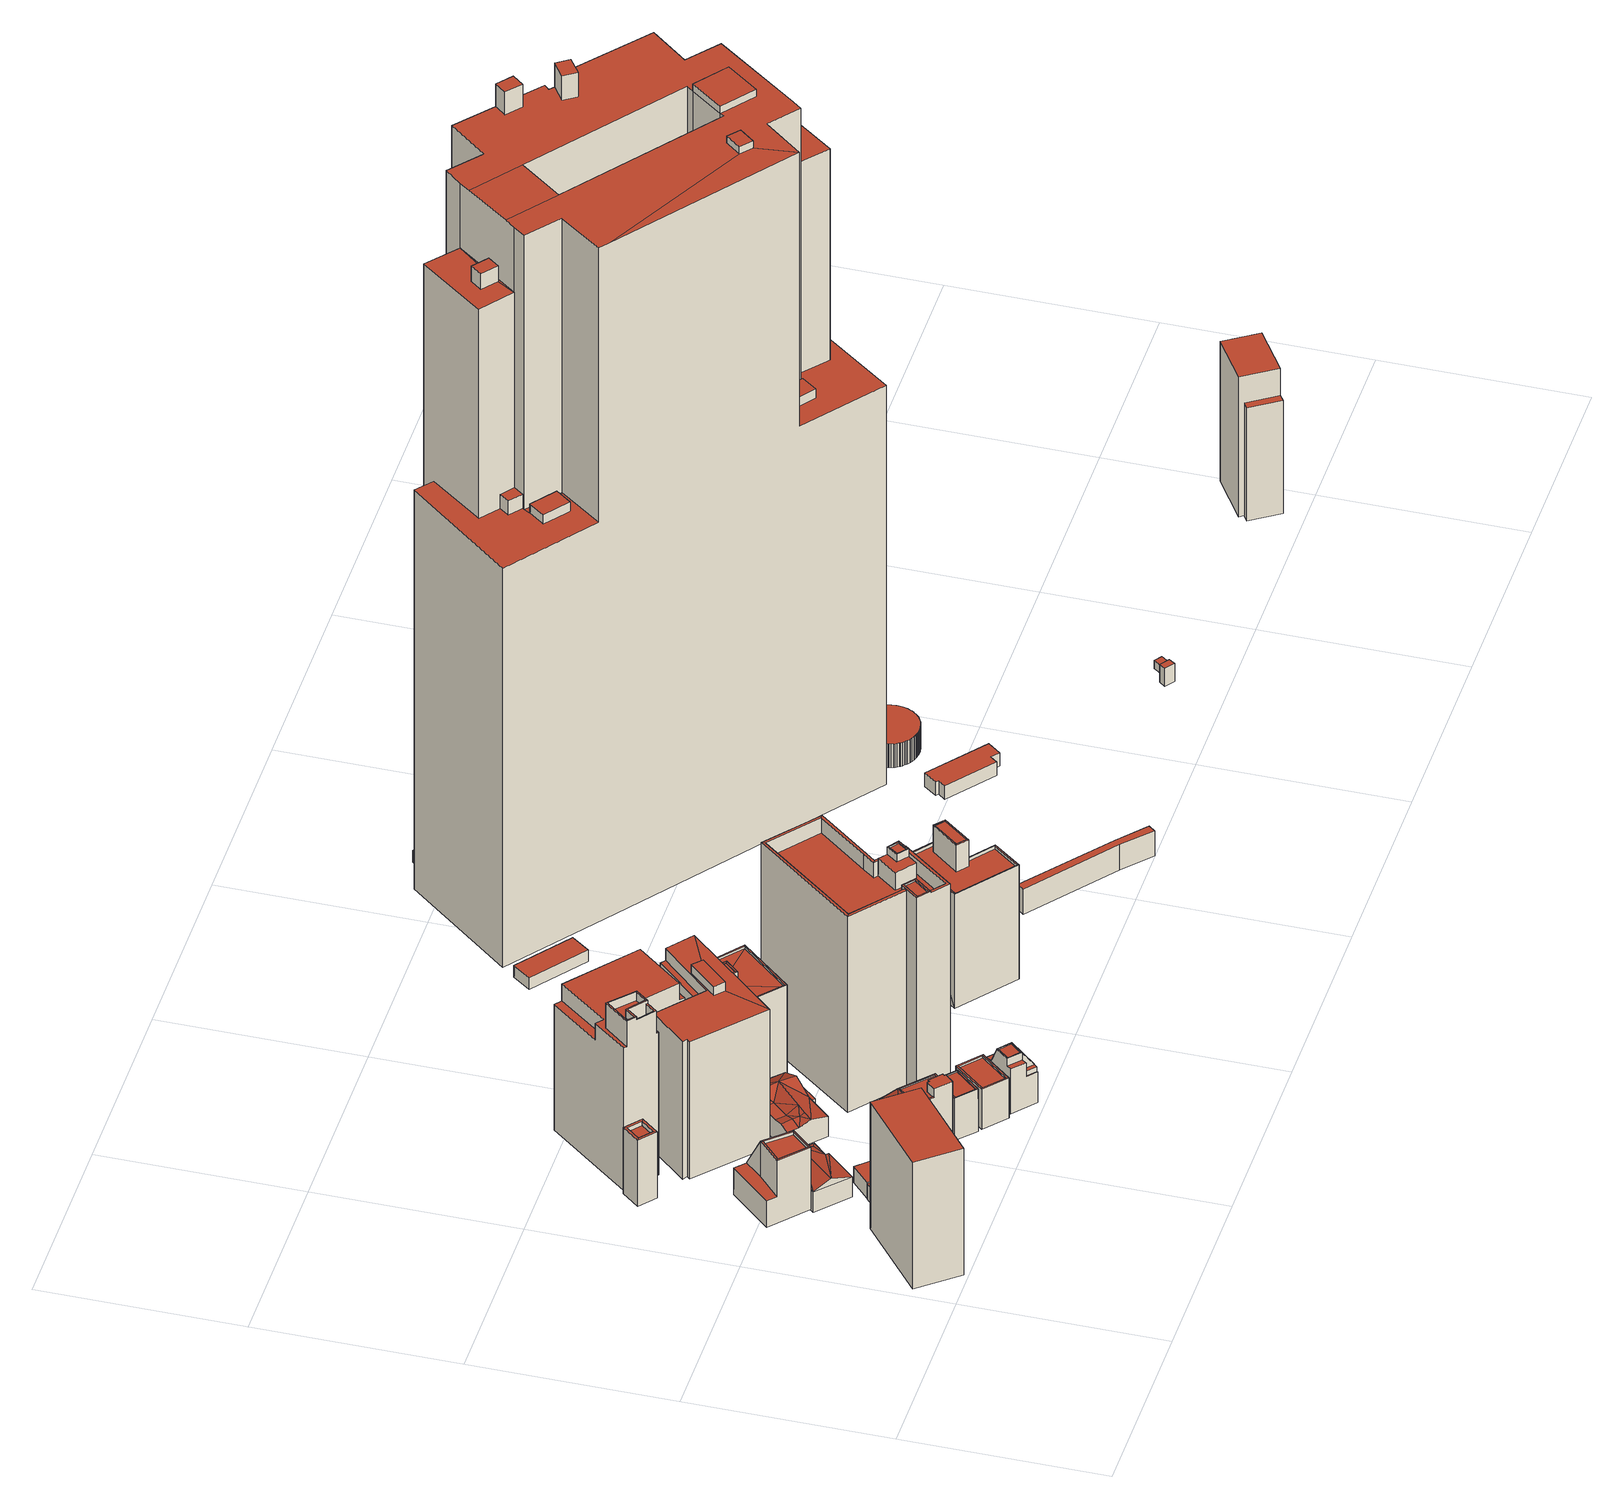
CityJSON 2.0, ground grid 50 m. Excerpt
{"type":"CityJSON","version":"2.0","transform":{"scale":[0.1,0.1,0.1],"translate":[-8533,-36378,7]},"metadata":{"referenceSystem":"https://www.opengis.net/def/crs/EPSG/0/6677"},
"CityObjects":{
"building1":{"type":"Building","attributes":{"class":3002,"usage":403,"measuredHeight":36,"storeysAboveGround":11,"storeysBelowGround":0,"prefecture":13,"city":13103,"footprintArea":293.63,"fireproofType":1001,"coverageRatio":80,"floorAreaRatio":600,"surveyYear":2021,"urbanPlanType":21,"areaClassificationType":22,"landUseType":212,"districts":"10","detailedUsage":"1241","floodRisk_description":10,"floodRisk_rank":1,"floodRisk_depth":0.06,"floodRisk_adminType":2,"floodRisk_scale":2,"meshCode":"53394509"},"geometry":[{"type":"Solid","lod":"2","boundaries":[[[[0,1,2,3]],[[4,5,6,7]],[[2,1,4,7]],[[1,0,5,4]],[[0,3,6,5]],[[3,2,7,6]]]],"semantics":{"surfaces":[{"type":"GroundSurface"},{"type":"RoofSurface"},{"type":"WallSurface"}],"values":[[0,1,2,2,2,2]]}}]},
"building2":{"type":"Building","attributes":{"class":9999,"usage":461,"measuredHeight":4,"storeysAboveGround":9999,"storeysBelowGround":9999,"prefecture":13,"city":13103,"footprintArea":-9999,"fireproofType":1011,"coverageRatio":80,"floorAreaRatio":600,"surveyYear":1,"urbanPlanType":21,"areaClassificationType":22,"landUseType":222,"districts":"10","detailedUsage":"0","floodRisk_description":10,"floodRisk_rank":1,"floodRisk_depth":0.06,"floodRisk_adminType":2,"floodRisk_scale":2,"meshCode":"53394509"},"geometry":[{"type":"Solid","lod":"2","boundaries":[[[[8,9,10,11]],[[12,13,14,15]],[[12,11,10,13]],[[14,9,8,15]],[[15,8,11,12]],[[13,10,9,14]]]],"semantics":{"surfaces":[{"type":"GroundSurface"},{"type":"RoofSurface"},{"type":"WallSurface"}],"values":[[0,1,2,2,2,2]]}}]},
"building3":{"type":"Building","attributes":{"class":3002,"usage":401,"measuredHeight":12.9,"storeysAboveGround":5,"storeysBelowGround":1,"prefecture":13,"city":13103,"footprintArea":161.64,"fireproofType":1001,"coverageRatio":80,"floorAreaRatio":600,"surveyYear":2021,"urbanPlanType":21,"areaClassificationType":22,"landUseType":212,"districts":"10","detailedUsage":"1210","floodRisk_description":10,"floodRisk_rank":1,"floodRisk_depth":0.25,"floodRisk_adminType":2,"floodRisk_scale":2,"meshCode":"53394509"},"geometry":[{"type":"Solid","lod":"2","boundaries":[[[[16,17,18,19]],[[20,21,22,23,24]],[[25,26,27,28]],[[25,29,30,26]],[[31,32,33,34]],[[35,36,25]],[[37,38,30,29]],[[25,28,35]],[[28,27,38,37]],[[19,18,23,22]],[[17,37,29,24,23,18]],[[26,31,34,27]],[[27,34,33,38]],[[24,29,25,20]],[[35,28,37,17,16]],[[30,32,31,26]],[[38,33,32,30]],[[20,25,36,21]],[[35,16,19,22,21,36]]]],"semantics":{"surfaces":[{"type":"GroundSurface"},{"type":"RoofSurface"},{"type":"WallSurface"}],"values":[[0,1,1,1,1,1,1,1,1,2,2,2,2,2,2,2,2,2,2]]}}]},
"building4":{"type":"Building","attributes":{"class":3002,"usage":401,"measuredHeight":18.2,"storeysAboveGround":1,"storeysBelowGround":0,"prefecture":13,"city":13103,"footprintArea":30.83,"fireproofType":1001,"coverageRatio":80,"floorAreaRatio":700,"surveyYear":2021,"urbanPlanType":21,"areaClassificationType":22,"landUseType":212,"districts":"10","detailedUsage":"1210","floodRisk_description":10,"floodRisk_rank":1,"floodRisk_depth":0.32,"floodRisk_adminType":2,"floodRisk_scale":2,"meshCode":"53394509"},"geometry":[{"type":"Solid","lod":"2","boundaries":[[[[39,40,41,42]],[[43,44,45,46]],[[46,45,47,48]],[[48,47,49,50]],[[51,52,53,54]],[[50,49,44,43]],[[44,52,51,45]],[[47,54,53,49]],[[42,41,50,43]],[[49,53,52,44]],[[39,42,43,46]],[[40,39,46,48]],[[45,51,54,47]],[[41,40,48,50]]]],"semantics":{"surfaces":[{"type":"GroundSurface"},{"type":"RoofSurface"},{"type":"WallSurface"}],"values":[[0,1,1,1,1,1,2,2,2,2,2,2,2,2]]}}]},
"building5":{"type":"Building","attributes":{"class":3001,"usage":402,"measuredHeight":7.1,"storeysAboveGround":2,"storeysBelowGround":0,"prefecture":13,"city":13103,"footprintArea":145.42,"fireproofType":1003,"coverageRatio":80,"floorAreaRatio":600,"surveyYear":2021,"urbanPlanType":21,"areaClassificationType":22,"landUseType":212,"districts":"10","detailedUsage":"1242","floodRisk_description":10,"floodRisk_rank":1,"floodRisk_depth":0.24,"floodRisk_adminType":2,"floodRisk_scale":2,"meshCode":"53394509"},"geometry":[{"type":"Solid","lod":"2","boundaries":[[[[55,56,57,58,59,60]],[[61,62,63]],[[64,62,65]],[[62,66,65]],[[63,67,68]],[[66,69,65]],[[66,70,69]],[[64,65,67]],[[63,68,61]],[[61,66,62]],[[63,64,67]],[[66,61,70]],[[70,55,60,69]],[[63,62,64]],[[68,57,56,61]],[[59,65,69,60]],[[65,59,58,67]],[[67,58,57,68]],[[61,56,55,70]]]],"semantics":{"surfaces":[{"type":"GroundSurface"},{"type":"RoofSurface"},{"type":"WallSurface"}],"values":[[0,1,1,1,1,1,1,1,1,1,1,2,2,2,2,2,2,2,2]]}}]},
"building6":{"type":"Building","attributes":{"class":9999,"usage":461,"measuredHeight":4.1,"storeysAboveGround":9999,"storeysBelowGround":9999,"prefecture":13,"city":13103,"footprintArea":-9999,"fireproofType":1011,"coverageRatio":80,"floorAreaRatio":600,"surveyYear":1,"urbanPlanType":21,"areaClassificationType":22,"landUseType":222,"districts":"10","detailedUsage":"0","floodRisk_description":10,"floodRisk_rank":1,"floodRisk_depth":0.06,"floodRisk_adminType":2,"floodRisk_scale":2,"meshCode":"53394509"},"geometry":[{"type":"Solid","lod":"2","boundaries":[[[[71,72,73,74]],[[75,76,77,78]],[[76,73,72,77]],[[75,74,73,76]],[[77,72,71,78]],[[78,71,74,75]]]],"semantics":{"surfaces":[{"type":"GroundSurface"},{"type":"RoofSurface"},{"type":"WallSurface"}],"values":[[0,1,2,2,2,2]]}}]},
"building7":{"type":"Building","attributes":{"class":3002,"usage":402,"measuredHeight":14.6,"storeysAboveGround":5,"storeysBelowGround":0,"prefecture":13,"city":13103,"footprintArea":128.47,"fireproofType":1002,"coverageRatio":80,"floorAreaRatio":600,"surveyYear":2021,"urbanPlanType":21,"areaClassificationType":22,"landUseType":212,"districts":"10","detailedUsage":"1242","floodRisk_description":10,"floodRisk_rank":1,"floodRisk_depth":0.17,"floodRisk_adminType":2,"floodRisk_scale":2,"meshCode":"53394509"},"geometry":[{"type":"Solid","lod":"2","boundaries":[[[[79,80,81,82]],[[83,84,85]],[[86,87,88]],[[89,90,91,92,86]],[[87,92,93]],[[94,95,96,97]],[[98,99,100,101]],[[102,83,85]],[[87,93,103]],[[104,105,106,107,108,109,110,111]],[[87,83,101]],[[86,92,87]],[[112,113,114,115,116,117,118,119,120,121]],[[101,100,88,87]],[[98,95,94,99]],[[87,103,83]],[[114,106,105,89,115]],[[113,112,108,107]],[[90,104,111,91]],[[97,96,109,108,112,121]],[[103,82,81,84,83]],[[97,121,120,94]],[[91,111,110,80,79,93,92]],[[100,118,117,88]],[[96,95,85,84,81,80,110,109]],[[85,95,98,102]],[[107,106,114,113]],[[99,119,118,100]],[[79,82,103,93]],[[83,102,98]],[[94,120,119,99]],[[86,116,115,89]],[[89,105,104,90]],[[83,98,101]],[[88,117,116,86]]]],"semantics":{"surfaces":[{"type":"GroundSurface"},{"type":"RoofSurface"},{"type":"WallSurface"}],"values":[[0,1,1,1,1,1,1,1,1,1,1,1,1,1,1,1,2,2,2,2,2,2,2,2,2,2,2,2,2,2,2,2,2,2,2]]}}]},
"building8":{"type":"Building","attributes":{"class":3002,"usage":401,"measuredHeight":40.5,"storeysAboveGround":10,"storeysBelowGround":0,"prefecture":13,"city":13103,"footprintArea":430.11,"fireproofType":1001,"coverageRatio":80,"floorAreaRatio":700,"surveyYear":2021,"urbanPlanType":21,"areaClassificationType":22,"landUseType":212,"districts":"10","detailedUsage":"1210","floodRisk_description":10,"floodRisk_rank":1,"floodRisk_depth":0.32,"floodRisk_adminType":2,"floodRisk_scale":2,"meshCode":"53394509"},"geometry":[{"type":"Solid","lod":"2","boundaries":[[[[122,123,124,125,126,127]],[[128,129,130,131]],[[132,133,134,135,136,137,138,139,140,141,142,143,144]],[[145,146,147,148]],[[149,150,151,152]],[[153,154,155,156]],[[157,158,159,160]],[[152,151,154,153]],[[161,162,163,164,165,166]],[[149,148,147,150]],[[156,155,146,145]],[[167,168,169,170]],[[171,172,173,174,175,176]],[[143,145,148,172,144]],[[156,145,143,142]],[[128,149,152,176,175,129]],[[123,122,134,133]],[[134,122,127,168,167,135]],[[173,172,148,149,128,131]],[[129,175,174,130]],[[160,139,138,157]],[[155,161,166,146]],[[150,164,163,151]],[[141,153,156,142]],[[151,163,162,154]],[[127,126,169,168]],[[124,140,139,160,159,125]],[[176,152,153,141,140,124,123,133,132,171]],[[144,172,171,132]],[[170,136,135,167]],[[147,165,164,150]],[[146,166,165,147]],[[130,174,173,131]],[[157,138,137,158]],[[154,162,161,155]],[[158,137,136,170,169,126,125,159]]]],"semantics":{"surfaces":[{"type":"GroundSurface"},{"type":"RoofSurface"},{"type":"WallSurface"}],"values":[[0,1,1,1,1,1,1,1,1,1,1,1,1,2,2,2,2,2,2,2,2,2,2,2,2,2,2,2,2,2,2,2,2,2,2,2]]}}]},
"building9":{"type":"Building","attributes":{"class":3002,"usage":401,"measuredHeight":38.6,"storeysAboveGround":9,"storeysBelowGround":0,"prefecture":13,"city":13103,"footprintArea":468.23,"fireproofType":1001,"coverageRatio":80,"floorAreaRatio":700,"surveyYear":2021,"urbanPlanType":21,"areaClassificationType":22,"landUseType":212,"districts":"10","detailedUsage":"1210","floodRisk_description":10,"floodRisk_rank":1,"floodRisk_depth":0.23,"floodRisk_adminType":2,"floodRisk_scale":2,"meshCode":"53394509"},"geometry":[{"type":"Solid","lod":"2","boundaries":[[[[177,178,179,180,181,182,183,184]],[[185,186,187,188]],[[189,190,191,192,193,194,195,196,197,198,199,200]],[[201,202,203,204]],[[198,195,194,199]],[[186,185,198,197]],[[178,177,194,193]],[[180,179,192,191]],[[177,184,199,194]],[[187,186,197,196]],[[181,180,191,190]],[[185,188,195,198]],[[188,187,196,195]],[[204,182,181,190,189,201]],[[199,184,183,203,202,200]],[[183,182,204,203]],[[179,178,193,192]],[[189,200,202,201]]]],"semantics":{"surfaces":[{"type":"GroundSurface"},{"type":"RoofSurface"},{"type":"WallSurface"}],"values":[[0,1,1,1,1,2,2,2,2,2,2,2,2,2,2,2,2,2]]}}]},
"building10":{"type":"Building","attributes":{"class":3002,"usage":402,"measuredHeight":11.6,"storeysAboveGround":4,"storeysBelowGround":0,"prefecture":13,"city":13103,"footprintArea":65.07,"fireproofType":1001,"coverageRatio":80,"floorAreaRatio":600,"surveyYear":2021,"urbanPlanType":21,"areaClassificationType":22,"landUseType":212,"districts":"10","detailedUsage":"1242","floodRisk_description":10,"floodRisk_rank":1,"floodRisk_depth":0.14,"floodRisk_adminType":2,"floodRisk_scale":2,"meshCode":"53394509"},"geometry":[{"type":"Solid","lod":"2","boundaries":[[[[205,206,207,208]],[[209,210,211,212]],[[213,214,215,216]],[[217,218,219,212]],[[217,220,221,222]],[[212,211,220,217]],[[222,221,210,209]],[[211,213,216,220]],[[220,216,215,221]],[[221,215,214,210]],[[205,208,219,218]],[[210,214,213,211]],[[209,212,219,208,207]],[[218,217,222,206,205]],[[207,206,222,209]]]],"semantics":{"surfaces":[{"type":"GroundSurface"},{"type":"RoofSurface"},{"type":"WallSurface"}],"values":[[0,1,1,1,1,1,1,2,2,2,2,2,2,2,2]]}}]},
"building11":{"type":"Building","attributes":{"class":3001,"usage":402,"measuredHeight":7.2,"storeysAboveGround":2,"storeysBelowGround":0,"prefecture":13,"city":13103,"footprintArea":222.37,"fireproofType":1003,"coverageRatio":80,"floorAreaRatio":700,"surveyYear":2021,"urbanPlanType":21,"areaClassificationType":22,"landUseType":212,"districts":"10","detailedUsage":"1242","floodRisk_description":10,"floodRisk_rank":1,"floodRisk_depth":0.18,"floodRisk_adminType":2,"floodRisk_scale":2,"meshCode":"53394509"},"geometry":[{"type":"Solid","lod":"2","boundaries":[[[[223,224,225,226,227,228,229,230,231,232]],[[233,234,235,236,237]],[[234,238,239]],[[240,236,235]],[[237,241,233]],[[242,243,238]],[[244,234,233]],[[245,246,247,248]],[[235,234,249]],[[247,246,240]],[[239,250,249]],[[240,246,251]],[[250,252,248,247,249]],[[249,234,239]],[[238,243,253,254,252,250]],[[234,244,242]],[[235,247,240]],[[255,251,246,245]],[[249,247,235]],[[256,257,258,259]],[[240,251,237]],[[237,236,240]],[[234,242,238]],[[244,259,258]],[[257,228,227,258]],[[241,231,230,259,233]],[[253,224,223,254]],[[232,231,241,237,251,255]],[[244,233,259]],[[242,226,225,243]],[[259,230,229,256]],[[243,225,224,253]],[[239,238,250]],[[258,227,226]],[[244,258,226]],[[252,254,223,232,255,245,248]],[[256,229,228,257]],[[244,226,242]]]],"semantics":{"surfaces":[{"type":"GroundSurface"},{"type":"RoofSurface"},{"type":"WallSurface"}],"values":[[0,1,1,1,1,1,1,1,1,1,1,1,1,1,1,1,1,1,1,1,1,1,1,2,2,2,2,2,2,2,2,2,2,2,2,2,2,2]]}}]},
"building12":{"type":"Building","attributes":{"class":9999,"usage":413,"measuredHeight":10.9,"storeysAboveGround":4,"storeysBelowGround":0,"prefecture":13,"city":13103,"footprintArea":79.97,"fireproofType":1001,"coverageRatio":80,"floorAreaRatio":600,"surveyYear":2021,"urbanPlanType":21,"areaClassificationType":22,"landUseType":211,"districts":"10","detailedUsage":"1230","floodRisk_description":10,"floodRisk_rank":1,"floodRisk_depth":0.15,"floodRisk_adminType":2,"floodRisk_scale":2,"meshCode":"53394509"},"geometry":[{"type":"Solid","lod":"2","boundaries":[[[[260,261,262,263]],[[264,265,266,267]],[[268,269,265,264]],[[270,271,272,273]],[[267,266,274,275]],[[275,274,269,268]],[[274,271,270,269]],[[263,262,268,264]],[[260,263,264,267]],[[262,261,275,268]],[[266,272,271,274]],[[265,273,272,266]],[[269,270,273,265]],[[261,260,267,275]]]],"semantics":{"surfaces":[{"type":"GroundSurface"},{"type":"RoofSurface"},{"type":"WallSurface"}],"values":[[0,1,1,1,1,1,2,2,2,2,2,2,2,2]]}}]},
"building13":{"type":"Building","attributes":{"class":3002,"usage":413,"measuredHeight":12.6,"storeysAboveGround":4,"storeysBelowGround":0,"prefecture":13,"city":13103,"footprintArea":63.07,"fireproofType":1001,"coverageRatio":80,"floorAreaRatio":600,"surveyYear":2021,"urbanPlanType":21,"areaClassificationType":22,"landUseType":211,"districts":"10","detailedUsage":"1230","floodRisk_description":10,"floodRisk_rank":1,"floodRisk_depth":0.05,"floodRisk_adminType":2,"floodRisk_scale":2,"meshCode":"53394509"},"geometry":[{"type":"Solid","lod":"2","boundaries":[[[[276,277,278,279,280,281]],[[282,283,284,285]],[[286,287,283,282]],[[288,289,290,291,292]],[[293,294,295,296]],[[297,294,293]],[[298,299,300,301]],[[297,302,303,294]],[[304,305,306,307]],[[308,309,310,311]],[[293,312,313]],[[313,302,293]],[[285,284,314,315]],[[286,315,314,287]],[[302,297,293]],[[316,317,318,319]],[[277,298,301,278]],[[314,307,306,287]],[[277,276,299,298]],[[296,295,300,299,276,281,292,291,282,285]],[[283,305,304,284]],[[282,291,290,312,286]],[[318,309,308,319]],[[308,311,290,289]],[[320,279,278,301,300,295,294,303]],[[296,285,315,293]],[[292,281,280,317,316,288]],[[320,303,302,313,310,309,318,317,280,279]],[[312,293,315]],[[287,306,305,283]],[[316,319,308,289,288]],[[286,312,315]],[[310,313,312,290,311]],[[284,304,307,314]]]],"semantics":{"surfaces":[{"type":"GroundSurface"},{"type":"RoofSurface"},{"type":"WallSurface"}],"values":[[0,1,1,1,1,1,1,1,1,1,1,1,1,1,1,1,2,2,2,2,2,2,2,2,2,2,2,2,2,2,2,2,2,2]]}}]},
"building14":{"type":"Building","attributes":{"class":3002,"usage":401,"measuredHeight":27.2,"storeysAboveGround":8,"storeysBelowGround":0,"prefecture":13,"city":13103,"footprintArea":183.45,"fireproofType":1001,"coverageRatio":80,"floorAreaRatio":700,"surveyYear":2021,"urbanPlanType":21,"areaClassificationType":22,"landUseType":212,"districts":"10","detailedUsage":"1210","floodRisk_description":10,"floodRisk_rank":1,"floodRisk_depth":0.09,"floodRisk_adminType":2,"floodRisk_scale":2,"meshCode":"53394509"},"geometry":[{"type":"Solid","lod":"2","boundaries":[[[[321,322,323,324,325,326,327,328]],[[329,330,331,332]],[[333,334,335,336]],[[337,338,339,340]],[[341,342,343,344,345]],[[336,344,343,333]],[[346,347,330,329]],[[338,348,349,339]],[[350,347,346,351]],[[348,352,353,349]],[[354,355,335,334]],[[351,332,331,350]],[[345,344,355,354]],[[356,357,358,359,337,340]],[[360,361,362,363]],[[327,340,339,328]],[[337,359,341,345]],[[333,343,323,322,353,352]],[[356,326,325,357]],[[340,327,326,356]],[[339,349,321,328]],[[357,325,324,342,358]],[[321,349,353,322]],[[360,363,330,347]],[[332,351,355,344]],[[338,337,345,354]],[[361,360,347,350]],[[346,329,336,335]],[[329,332,344,336]],[[363,362,331,330]],[[362,361,350,331]],[[342,341,359,358]],[[354,334,348,338]],[[342,324,323,343]],[[351,346,335,355]],[[334,333,352,348]]]],"semantics":{"surfaces":[{"type":"GroundSurface"},{"type":"RoofSurface"},{"type":"WallSurface"}],"values":[[0,1,1,1,1,1,1,1,1,1,1,1,1,1,1,2,2,2,2,2,2,2,2,2,2,2,2,2,2,2,2,2,2,2,2,2]]}}]},
"building15":{"type":"Building","attributes":{"class":9999,"usage":401,"measuredHeight":53,"storeysAboveGround":12,"storeysBelowGround":0,"prefecture":13,"city":13103,"footprintArea":673.46,"fireproofType":1001,"coverageRatio":80,"floorAreaRatio":700,"surveyYear":2021,"urbanPlanType":21,"areaClassificationType":22,"landUseType":212,"districts":"10","detailedUsage":"1210","floodRisk_description":10,"floodRisk_rank":1,"floodRisk_depth":0.05,"floodRisk_adminType":2,"floodRisk_scale":2,"meshCode":"53394509"},"geometry":[{"type":"Solid","lod":"2","boundaries":[[[[364,365,366,367,368,369,370,371,372]],[[373,374,375,376]],[[377,378,379,380,381,382]],[[383,384,385,386]],[[387,388,389,390,391,392]],[[393,394,395,396]],[[397,398,394,393]],[[399,400,401,402,403,404,405,406,407,408,409,410,411,412,413,414]],[[415,416,396,395]],[[392,417,418,387]],[[419,420,421,422]],[[416,415,398,397]],[[423,424,425,426,427,428]],[[417,429,430,418]],[[385,431,432,386]],[[429,433,434,430]],[[435,384,383,436]],[[431,435,436,432]],[[381,390,389,437,438,439,382]],[[391,370,369,392]],[[435,431,376,375]],[[417,368,367,429]],[[421,420,397,393]],[[410,409,426,425]],[[392,369,368,417]],[[395,394,424,423]],[[415,395,423,428]],[[433,366,365,386,432,402,401,434]],[[424,394,398,438,437,411,410,425]],[[390,371,370,391]],[[406,382,439,407]],[[401,400,430,434]],[[420,419,416,397]],[[374,373,385,384]],[[412,411,437,389]],[[377,382,406,405]],[[389,388,413,412]],[[414,413,388,387]],[[399,414,387,418]],[[408,407,439,438,398,415,428,427]],[[436,403,402,432]],[[429,367,366,433]],[[365,364,380,379,383,386]],[[372,371,390,381]],[[436,383,379,378,404,403]],[[400,399,418,430]],[[422,421,393,396]],[[427,426,409,408]],[[380,364,372,381]],[[385,373,376,431]],[[378,377,405,404]],[[375,374,384,435]],[[419,422,396,416]]]],"semantics":{"surfaces":[{"type":"GroundSurface"},{"type":"RoofSurface"},{"type":"WallSurface"}],"values":[[0,1,1,1,1,1,1,1,1,1,1,1,1,1,1,1,1,1,1,2,2,2,2,2,2,2,2,2,2,2,2,2,2,2,2,2,2,2,2,2,2,2,2,2,2,2,2,2,2,2,2,2,2]]}}]},
"building16":{"type":"Building","attributes":{"class":3002,"usage":401,"measuredHeight":32.2,"storeysAboveGround":10,"storeysBelowGround":0,"prefecture":13,"city":13103,"footprintArea":227.56,"fireproofType":1001,"coverageRatio":80,"floorAreaRatio":700,"surveyYear":2021,"urbanPlanType":21,"areaClassificationType":22,"landUseType":212,"districts":"10","detailedUsage":"1210","floodRisk_description":10,"floodRisk_rank":1,"floodRisk_depth":0.27,"floodRisk_adminType":2,"floodRisk_scale":2,"meshCode":"53394509"},"geometry":[{"type":"Solid","lod":"2","boundaries":[[[[440,441,442,443,444,445]],[[446,447,448,449]],[[449,448,450,451]],[[452,453,454,455]],[[456,457,458,459,460]],[[461,462,463,464,465,466,467,468,469,470,471,472,473,474]],[[475,476,477,478,479]],[[480,481,482,483]],[[484,485,486,487]],[[476,488,489,477]],[[484,483,482,485]],[[458,457,481,480]],[[451,450,490,491]],[[487,486,489,488]],[[491,490,447,446]],[[448,452,455,450]],[[491,446,467,466]],[[490,454,453,447]],[[491,466,465,460,459,440,445,488,476,475,451]],[[485,474,473,486]],[[489,472,471,477]],[[446,449,468,467]],[[450,455,454,490]],[[477,471,470,478]],[[460,465,464,456]],[[442,441,458,480]],[[484,487,444]],[[447,453,452,448]],[[456,464,463,457]],[[445,444,487,488]],[[486,473,472,489]],[[484,443,483]],[[443,442,480,483]],[[478,470,469,479]],[[484,444,443]],[[482,461,474,485]],[[441,440,459,458]],[[481,462,461,482]],[[457,463,462,481]],[[451,475,479,469,468,449]]]],"semantics":{"surfaces":[{"type":"GroundSurface"},{"type":"RoofSurface"},{"type":"WallSurface"}],"values":[[0,1,1,1,1,1,1,1,1,1,1,1,1,1,1,2,2,2,2,2,2,2,2,2,2,2,2,2,2,2,2,2,2,2,2,2,2,2,2,2]]}}]},
"building17":{"type":"Building","attributes":{"class":9999,"usage":461,"measuredHeight":3.7,"storeysAboveGround":9999,"storeysBelowGround":9999,"prefecture":13,"city":13101,"footprintArea":-9999,"fireproofType":1011,"coverageRatio":80,"floorAreaRatio":700,"surveyYear":1,"urbanPlanType":21,"areaClassificationType":22,"landUseType":212,"districts":"10","detailedUsage":"0","floodRisk_description":10,"floodRisk_rank":1,"floodRisk_depth":0.33,"floodRisk_adminType":2,"floodRisk_scale":2,"meshCode":"53394509"},"geometry":[{"type":"Solid","lod":"2","boundaries":[[[[492,493,494,495]],[[496,497,498,499]],[[495,494,499,498]],[[494,493,496,499]],[[493,492,497,496]],[[492,495,498,497]]]],"semantics":{"surfaces":[{"type":"GroundSurface"},{"type":"RoofSurface"},{"type":"WallSurface"}],"values":[[0,1,2,2,2,2]]}}]},
"building18":{"type":"Building","attributes":{"class":9999,"usage":461,"measuredHeight":3.9,"storeysAboveGround":9999,"storeysBelowGround":9999,"prefecture":13,"city":13103,"footprintArea":-9999,"fireproofType":1011,"coverageRatio":80,"floorAreaRatio":700,"surveyYear":1,"urbanPlanType":21,"areaClassificationType":22,"landUseType":212,"districts":"10","detailedUsage":"0","floodRisk_description":10,"floodRisk_rank":1,"floodRisk_depth":0.38,"floodRisk_adminType":2,"floodRisk_scale":2,"meshCode":"53394509"},"geometry":[{"type":"Solid","lod":"2","boundaries":[[[[500,501,502,503]],[[504,505,506,507]],[[507,500,503,504]],[[506,501,500,507]],[[504,503,502,505]],[[505,502,501,506]]]],"semantics":{"surfaces":[{"type":"GroundSurface"},{"type":"RoofSurface"},{"type":"WallSurface"}],"values":[[0,1,2,2,2,2]]}}]},
"building19":{"type":"Building","attributes":{"class":9999,"usage":461,"measuredHeight":6.4,"storeysAboveGround":9999,"storeysBelowGround":9999,"prefecture":13,"city":13103,"footprintArea":-9999,"fireproofType":1011,"coverageRatio":80,"floorAreaRatio":700,"surveyYear":1,"urbanPlanType":21,"areaClassificationType":22,"landUseType":215,"districts":"10","detailedUsage":"0","floodRisk_description":10,"floodRisk_rank":2,"floodRisk_depth":0.51,"floodRisk_adminType":2,"floodRisk_scale":2,"meshCode":"53394509"},"geometry":[{"type":"Solid","lod":"2","boundaries":[[[[508,509,510,511,512,513]],[[514,515,516,517,518,519]],[[514,508,513,515]],[[519,509,508,514]],[[517,511,510,518]],[[518,510,509,519]],[[516,512,511,517]],[[515,513,512,516]]]],"semantics":{"surfaces":[{"type":"GroundSurface"},{"type":"RoofSurface"},{"type":"WallSurface"}],"values":[[0,1,2,2,2,2,2,2]]}}]},
"building20":{"type":"Building","attributes":{"class":9999,"usage":461,"measuredHeight":-9999,"storeysAboveGround":9999,"storeysBelowGround":9999,"prefecture":13,"city":13101,"footprintArea":-9999,"fireproofType":1011,"coverageRatio":80,"floorAreaRatio":700,"surveyYear":1,"urbanPlanType":21,"areaClassificationType":22,"landUseType":212,"districts":"10","detailedUsage":"0","floodRisk_description":10,"floodRisk_rank":2,"floodRisk_depth":1.25,"floodRisk_adminType":2,"floodRisk_scale":2,"meshCode":"53394509"},"geometry":[{"type":"Solid","lod":"2","boundaries":[[[[520,521,522,523]],[[524,525,526,527]],[[522,521,524,527]],[[521,520,525,524]],[[523,522,527,526]],[[520,523,526,525]]]],"semantics":{"surfaces":[{"type":"GroundSurface"},{"type":"RoofSurface"},{"type":"WallSurface"}],"values":[[0,1,2,2,2,2]]}}]},
"building21":{"type":"Building","attributes":{"class":3002,"usage":401,"measuredHeight":199.4,"storeysAboveGround":44,"storeysBelowGround":3,"prefecture":13,"city":13101,"footprintArea":4848.92,"fireproofType":1001,"coverageRatio":80,"floorAreaRatio":700,"surveyYear":2021,"urbanPlanType":21,"areaClassificationType":22,"landUseType":212,"districts":"10","detailedUsage":"1210","floodRisk_description":10,"floodRisk_rank":1,"floodRisk_depth":0.01,"floodRisk_adminType":2,"floodRisk_scale":2,"meshCode":"53394509","name":"山王パークタワー"},"geometry":[{"type":"Solid","lod":"2","boundaries":[[[[528,529,530,531,532,533]],[[534,535,536,537,538,539,529,528]],[[540,541,535,534,542,543,544,545,546,547,548,549]],[[550,551,552,553]],[[550,543,542,551]],[[533,532,554,555,556,557,553,552]],[[558,559,560,561]],[[562,563,564,565]],[[566,567,568,569,570,571,572,573,574,575,576,577]],[[559,558,578,579,561,560,580,581,582]],[[583,584,585,586,587,588,565,564,589,590,591,592,593,594,595,596,597,598,599,600,601,602,603,604,605,606,607,608,609,610,611,612,613,614,615,616,617,618,619,620,563,562]],[[621,622,623,624]],[[575,568,567,576]],[[625,626,627,628]],[[629,630,631,632]],[[606,611,610,607]],[[594,593,598,597]],[[633,634,635,636]],[[637,638,639,640]],[[641,642,643,644]],[[645,646,647,648]],[[649,650,651,652]],[[653,654,655,656]],[[657,658,659,660]],[[661,662,663,664]],[[665,654,653,666,667,656,655,668,669,670,671,672,673,674]],[[675,661,664,676,677,663,662,678]],[[588,587,552,551]],[[665,674,544,543,550,553,569,568,598,593,592]],[[555,582,581,571,556]],[[648,616,615,645]],[[610,609,652,651]],[[580,572,571,581]],[[608,607,650,649]],[[594,597,629,632]],[[595,594,632,631]],[[591,654,665,592]],[[591,590,655,654]],[[644,643,579,578]],[[561,579,643,642]],[[574,573,560,601,600]],[[659,658,667,666]],[[614,613,647,646]],[[618,540,549,619]],[[605,604,530,529,539]],[[588,551,542,565]],[[584,583,528,533]],[[571,570,557,556]],[[668,622,621,669]],[[566,625,628,567]],[[531,603,602,532]],[[627,576,567,628]],[[624,670,669,621]],[[662,634,633,678]],[[555,554,559,582]],[[639,638,585,584]],[[639,584,587,640]],[[616,648,647,613,612,536,535,541,617]],[[660,659,666,653]],[[672,671,677,676,547,546]],[[678,633,636,675]],[[585,638,637,586]],[[622,668,655,590,589,663,623]],[[533,552,587,584]],[[663,589,564,563,620,664]],[[651,650,607,610]],[[635,634,662,661]],[[559,554,532,602,601,560]],[[596,595,631,630]],[[673,672,546,545]],[[640,587,586,637]],[[652,609,608,649]],[[544,674,673,545]],[[641,644,578,558]],[[599,575,574,600]],[[538,537,611,606]],[[528,583,562,534]],[[548,547,676,664]],[[558,561,642,641]],[[539,538,606,605]],[[626,625,566,577]],[[663,677,671,670,624,623]],[[549,548,664,620,619]],[[575,599,598,568]],[[572,580,560,573]],[[635,661,675,636]],[[657,660,653,656]],[[596,630,629,597]],[[618,617,541,540]],[[645,615,614,646]],[[627,626,577,576]],[[530,604,603,531]],[[569,553,557,570]],[[534,562,565,542]],[[658,657,656,667]],[[611,537,536,612]]]],"semantics":{"surfaces":[{"type":"GroundSurface"},{"type":"RoofSurface"},{"type":"WallSurface"}],"values":[[0,0,0,0,0,0,1,1,1,1,1,1,1,1,1,1,1,1,1,1,1,1,1,1,1,1,1,2,2,2,2,2,2,2,2,2,2,2,2,2,2,2,2,2,2,2,2,2,2,2,2,2,2,2,2,2,2,2,2,2,2,2,2,2,2,2,2,2,2,2,2,2,2,2,2,2,2,2,2,2,2,2,2,2,2,2,2,2,2,2,2,2,2,2,2,2]]}}]},
"building22":{"type":"Building","attributes":{"class":9999,"usage":461,"measuredHeight":4.8,"storeysAboveGround":9999,"storeysBelowGround":9999,"prefecture":13,"city":13101,"footprintArea":-9999,"fireproofType":1011,"coverageRatio":80,"floorAreaRatio":700,"surveyYear":1,"urbanPlanType":21,"areaClassificationType":22,"landUseType":212,"districts":"10","detailedUsage":"0","floodRisk_description":10,"floodRisk_rank":1,"floodRisk_depth":0.34,"floodRisk_adminType":2,"floodRisk_scale":2,"meshCode":"53394509"},"geometry":[{"type":"Solid","lod":"2","boundaries":[[[[679,680,681,682,683,684,685,686]],[[687,688,689,690,691,692,693,694]],[[686,685,694,693]],[[681,680,691,690]],[[685,684,687,694]],[[684,683,688,687]],[[683,682,689,688]],[[680,679,692,691]],[[679,686,693,692]],[[682,681,690,689]]]],"semantics":{"surfaces":[{"type":"GroundSurface"},{"type":"RoofSurface"},{"type":"WallSurface"}],"values":[[0,1,2,2,2,2,2,2,2,2]]}}]},
"building23":{"type":"Building","attributes":{"class":3003,"usage":401,"measuredHeight":6.7,"storeysAboveGround":9999,"storeysBelowGround":0,"prefecture":13,"city":13101,"footprintArea":122.8,"fireproofType":1011,"coverageRatio":80,"floorAreaRatio":700,"surveyYear":2021,"urbanPlanType":21,"areaClassificationType":22,"landUseType":212,"districts":"10","detailedUsage":"1210","meshCode":"53394509"},"geometry":[{"type":"Solid","lod":"2","boundaries":[[[[695,696,697,698,699,700,701,702,703,704,705,706,707,708,709,710,711,712,713,714,715,716,717,718,719,720,721,722,723,724,725,726,727,728,729,730,731,732,733,734,735,736,737,738,739,740,741,742,743,744,745,746,747,748,749,750,751,752,753,754,755,756,757,758,759,760,761,762,763,764,765,766,767,768,769,770,771,772,773,774,775,776,777,778,779,780,781,782,783,784,785,786,787,788,789,790,791,792,793,794]],[[795,796,797,798,799,800,801,802,803,804,805,806,807,808,809,810,811,812,813,814,815,816,817,818,819,820,821,822,823,824,825,826,827,828,829,830,831,832,833,834,835,836,837,838,839,840,841,842,843,844,845,846,847,848,849,850,851,852,853,854,855,856,857,858,859,860,861,862,863,864,865,866,867,868,869,870,871,872,873,874,875,876,877,878,879,880,881,882,883,884,885,886,887,888,889,890,891,892,893,894]],[[824,823,783,782]],[[817,816,790,789]],[[826,825,781,780]],[[872,871,735,734]],[[842,841,765,764]],[[875,874,732,731]],[[881,880,726,725]],[[837,836,770,769]],[[878,877,729,728]],[[869,868,738,737]],[[811,810,696,695]],[[880,879,727,726]],[[823,822,784,783]],[[845,844,762,761]],[[847,846,760,759]],[[846,845,761,760]],[[833,832,774,773]],[[864,863,743,742]],[[805,804,702,701]],[[871,870,736,735]],[[858,857,749,748]],[[810,809,697,696]],[[838,837,769,768]],[[889,888,718,717]],[[894,893,713,712]],[[892,891,715,714]],[[884,883,723,722]],[[887,886,720,719]],[[839,838,768,767]],[[886,885,721,720]],[[874,873,733,732]],[[820,819,787,786]],[[865,864,742,741]],[[877,876,730,729]],[[885,884,722,721]],[[848,847,759,758]],[[853,852,754,753]],[[888,887,719,718]],[[813,812,794,793]],[[859,858,748,747]],[[844,843,763,762]],[[818,817,789,788]],[[832,831,775,774]],[[830,829,777,776]],[[876,875,731,730]],[[854,853,753,752]],[[801,800,706,705]],[[873,872,734,733]],[[827,826,780,779]],[[828,827,779,778]],[[798,797,709,708]],[[802,801,705,704]],[[835,834,772,771]],[[809,808,698,697]],[[803,802,704,703]],[[834,833,773,772]],[[851,850,756,755]],[[866,865,741,740]],[[795,894,712,711]],[[797,796,710,709]],[[804,803,703,702]],[[831,830,776,775]],[[855,854,752,751]],[[821,820,786,785]],[[863,862,744,743]],[[796,795,711,710]],[[856,855,751,750]],[[862,861,745,744]],[[808,807,699,698]],[[857,856,750,749]],[[822,821,785,784]],[[825,824,782,781]],[[814,813,793,792]],[[852,851,755,754]],[[868,867,739,738]],[[860,859,747,746]],[[891,890,716,715]],[[879,878,728,727]],[[883,882,724,723]],[[812,811,695,794]],[[867,866,740,739]],[[806,805,701,700]],[[843,842,764,763]],[[819,818,788,787]],[[815,814,792,791]],[[861,860,746,745]],[[849,848,758,757]],[[836,835,771,770]],[[850,849,757,756]],[[893,892,714,713]],[[890,889,717,716]],[[841,840,766,765]],[[807,806,700,699]],[[870,869,737,736]],[[816,815,791,790]],[[840,839,767,766]],[[800,799,707,706]],[[799,798,708,707]],[[829,828,778,777]],[[882,881,725,724]]]],"semantics":{"surfaces":[{"type":"GroundSurface"},{"type":"RoofSurface"},{"type":"WallSurface"}],"values":[[0,1,2,2,2,2,2,2,2,2,2,2,2,2,2,2,2,2,2,2,2,2,2,2,2,2,2,2,2,2,2,2,2,2,2,2,2,2,2,2,2,2,2,2,2,2,2,2,2,2,2,2,2,2,2,2,2,2,2,2,2,2,2,2,2,2,2,2,2,2,2,2,2,2,2,2,2,2,2,2,2,2,2,2,2,2,2,2,2,2,2,2,2,2,2,2,2,2,2,2,2,2]]}}]},
"building24":{"type":"Building","attributes":{"class":9999,"usage":401,"measuredHeight":5.8,"storeysAboveGround":2,"storeysBelowGround":0,"prefecture":13,"city":13101,"footprintArea":3.15,"fireproofType":1002,"coverageRatio":80,"floorAreaRatio":700,"surveyYear":2021,"urbanPlanType":21,"areaClassificationType":22,"landUseType":212,"districts":"10","detailedUsage":"1210","floodRisk_description":10,"floodRisk_rank":1,"floodRisk_depth":0.13,"floodRisk_adminType":2,"floodRisk_scale":2,"meshCode":"53394509"},"geometry":[{"type":"Solid","lod":"2","boundaries":[[[[895,896,897,898]],[[899,900,901,902]],[[898,897,902,901]],[[895,898,901,900]],[[896,895,900,899]],[[897,896,899,902]]]],"semantics":{"surfaces":[{"type":"GroundSurface"},{"type":"RoofSurface"},{"type":"WallSurface"}],"values":[[0,1,2,2,2,2]]}}]},
"building25":{"type":"Building","attributes":{"class":3001,"usage":401,"measuredHeight":3.1,"storeysAboveGround":9999,"storeysBelowGround":0,"prefecture":13,"city":13101,"footprintArea":35.95,"fireproofType":1011,"coverageRatio":80,"floorAreaRatio":700,"surveyYear":2021,"urbanPlanType":21,"areaClassificationType":22,"landUseType":212,"districts":"10","detailedUsage":"1210","floodRisk_description":10,"floodRisk_rank":1,"floodRisk_depth":0.04,"floodRisk_adminType":2,"floodRisk_scale":2,"meshCode":"53394509"},"geometry":[{"type":"Solid","lod":"2","boundaries":[[[[903,904,905,906]],[[907,908,909,910]],[[906,905,910,909]],[[903,906,909,908]],[[904,903,908,907]],[[905,904,907,910]]]],"semantics":{"surfaces":[{"type":"GroundSurface"},{"type":"RoofSurface"},{"type":"WallSurface"}],"values":[[0,1,2,2,2,2]]}}]},
"building26":{"type":"Building","attributes":{"class":3001,"usage":461,"measuredHeight":-9999,"storeysAboveGround":9999,"storeysBelowGround":9999,"prefecture":13,"city":13101,"footprintArea":-9999,"fireproofType":1011,"coverageRatio":80,"floorAreaRatio":700,"surveyYear":1,"urbanPlanType":21,"areaClassificationType":22,"landUseType":216,"districts":"10","detailedUsage":"0","floodRisk_description":10,"floodRisk_rank":1,"floodRisk_depth":0.13,"floodRisk_adminType":2,"floodRisk_scale":2,"meshCode":"53394509"},"geometry":[{"type":"Solid","lod":"2","boundaries":[[[[911,912,913,914]],[[915,916,917,918]],[[912,911,916,915]],[[914,913,918,917]],[[911,914,917,916]],[[913,912,915,918]]]],"semantics":{"surfaces":[{"type":"GroundSurface"},{"type":"RoofSurface"},{"type":"WallSurface"}],"values":[[0,1,2,2,2,2]]}}]},
"building27":{"type":"Building","attributes":{"class":3002,"usage":403,"measuredHeight":39.9,"storeysAboveGround":10,"storeysBelowGround":0,"prefecture":13,"city":13101,"footprintArea":166.21,"fireproofType":1001,"coverageRatio":80,"floorAreaRatio":700,"surveyYear":2021,"urbanPlanType":21,"areaClassificationType":22,"landUseType":212,"districts":"10","detailedUsage":"1241","floodRisk_description":10,"floodRisk_rank":1,"floodRisk_depth":0.06,"floodRisk_adminType":2,"floodRisk_scale":2,"meshCode":"53394509"},"geometry":[{"type":"Solid","lod":"2","boundaries":[[[[919,920,921,922,923,924]],[[925,926,927,928]],[[929,930,931,932]],[[927,924,923,932,931,928]],[[920,925,928,931,930,921]],[[929,922,921,930]],[[919,926,925,920]],[[924,927,926,919]],[[929,932,923,922]]]],"semantics":{"surfaces":[{"type":"GroundSurface"},{"type":"RoofSurface"},{"type":"WallSurface"}],"values":[[0,1,1,2,2,2,2,2,2]]}}]}
},
"vertices":[
[2,101,24],[185,250,24],[264,154,24],[80,5,24],[185,250,385],[2,101,385],[80,5,385],[264,154,385],
[296,288,14],[350,229,14],[298,183,14],[245,242,14],[245,242,59],[298,183,59],[350,229,59],[296,288,59],
[326,504,8],[233,401,8],[146,479,8],[240,582,8],[225,515,83],[265,559,83],[240,582,83],[146,479,83],[166,461,83],[225,515,186],[225,509,186],[275,454,186],[281,454,186],[166,461,186],[173,461,186],[225,509,178],[173,461,178],[232,407,178],[275,454,178],[326,504,85],[265,559,85],[233,401,186],[232,407,186],
[176,820,8],[218,786,8],[181,742,8],[140,776,8],[140,776,197],[149,777,197],[177,811,197],[176,820,197],[208,785,197],[218,786,197],[180,751,197],[181,742,197],[177,811,185],[149,777,185],[180,751,185],[208,785,185],
[301,324,8],[225,393,8],[324,501,8],[393,438,8],[360,403,8],[367,397,8],[225,393,67],[351,461,85],[326,484,68],[380,435,68],[360,403,67],[260,361,85],[393,438,67],[324,501,67],[367,397,66],[301,324,66],
[346,333,13],[399,276,13],[353,233,13],[299,289,13],[299,289,59],[353,233,59],[399,276,59],[346,333,59],
[612,235,10],[546,160,10],[450,244,10],[516,320,10],[457,252,123],[450,244,123],[477,220,123],[587,212,161],[517,279,161],[518,274,161],[565,188,161],[561,183,161],[564,181,161],[592,213,161],[612,235,123],[482,220,161],[477,220,161],[509,192,161],[511,195,161],[485,229,161],[490,229,161],[483,234,161],[478,234,161],[485,229,123],[516,320,123],[561,183,185],[565,188,185],[536,213,185],[532,209,185],[527,213,185],[509,192,185],[546,160,185],[564,181,185],[527,213,158],[532,209,158],[536,213,158],[565,188,158],[587,212,158],[518,274,158],[483,234,158],[490,229,158],[482,220,158],[511,195,158],
[339,853,4],[266,763,4],[192,823,4],[359,1030,4],[553,873,4],[458,756,4],[241,827,411],[221,803,411],[260,772,411],[279,796,411],[262,767,411],[266,763,411],[339,853,411],[448,765,411],[542,882,411],[375,1017,411],[278,893,411],[260,908,411],[192,823,411],[198,818,411],[250,881,411],[310,826,411],[283,793,411],[310,826,483],[306,826,483],[283,798,483],[283,793,483],[241,827,483],[240,832,483],[219,806,483],[220,801,483],[198,818,483],[203,819,483],[251,876,483],[250,881,483],[278,893,363],[375,1017,363],[359,1030,363],[260,908,363],[251,876,458],[203,819,458],[219,806,458],[240,832,458],[283,798,458],[306,826,458],[448,765,364],[458,756,364],[553,873,364],[542,882,364],[262,767,475],[283,793,475],[279,796,475],[260,772,475],[221,803,475],[220,801,475],
[426,550,7],[267,691,7],[274,699,7],[262,706,7],[343,796,7],[443,712,7],[563,842,7],[637,783,7],[527,732,424],[504,753,424],[441,684,424],[464,663,424],[454,703,399],[343,796,399],[262,706,399],[274,699,399],[267,691,399],[426,550,399],[464,663,399],[441,684,399],[504,753,399],[527,732,399],[637,783,399],[575,832,399],[454,703,364],[575,832,364],[563,842,364],[443,712,364],
[671,196,9],[601,116,9],[555,157,9],[625,236,9],[555,157,130],[559,157,130],[609,214,130],[609,219,130],[609,214,127],[559,157,127],[600,121,127],[650,178,127],[655,178,130],[671,196,101],[625,236,101],[650,178,130],[600,121,130],[601,116,130],
[555,657,7],[607,609,7],[594,595,7],[623,569,7],[593,537,7],[604,527,7],[564,483,7],[552,495,7],[496,434,7],[417,507,7],[552,495,64],[556,565,90],[499,503,80],[481,484,77],[463,464,75],[551,634,64],[519,600,86],[471,493,71],[496,434,64],[623,569,64],[594,595,64],[591,534,86],[435,526,71],[458,505,71],[475,525,64],[453,545,64],[511,564,64],[498,576,64],[440,486,64],[488,584,64],[607,609,64],[555,657,64],[417,507,64],[564,483,52],[604,527,52],[593,537,52],[552,495,52],
[664,62,10],[608,110,10],[675,188,10],[730,140,10],[730,140,124],[724,140,124],[663,68,124],[664,62,124],[675,188,124],[675,181,124],[675,181,119],[615,110,119],[663,68,119],[724,140,119],[615,110,124],[608,110,124],
[739,134,11],[784,96,11],[773,83,11],[783,74,11],[733,15,11],[678,62,11],[687,72,160],[690,72,160],[714,101,160],[714,104,160],[717,46,160],[717,50,160],[709,35,139],[711,38,139],[717,46,139],[687,72,139],[678,62,139],[746,78,159],[773,83,112],[728,121,112],[714,104,159],[765,74,112],[784,96,111],[739,134,111],[728,121,111],[773,83,111],[775,65,112],[783,74,112],[714,101,158],[690,72,158],[717,50,158],[742,78,158],[711,38,111],[735,17,111],[742,25,111],[717,46,111],[717,46,159],[742,25,112],[742,78,160],[746,78,160],[709,35,98],[733,15,98],[735,17,98],[711,38,98],[783,74,111],
[564,654,7],[643,745,7],[667,726,7],[693,759,7],[670,775,7],[674,780,7],[770,703,7],[657,574,7],[640,733,321],[640,727,321],[655,714,321],[661,715,321],[646,742,280],[570,654,280],[610,700,280],[640,733,280],[764,702,286],[656,579,286],[657,574,286],[770,703,286],[697,757,280],[693,759,280],[667,726,280],[661,715,280],[764,702,280],[610,700,321],[616,700,321],[570,654,286],[564,654,286],[631,687,321],[631,681,321],[646,742,286],[643,745,286],[656,579,280],[631,681,280],[674,780,286],[670,775,286],[693,759,286],[697,757,286],[616,700,319],[631,687,319],[655,714,319],[640,727,319],
[764,226,7],[692,283,7],[717,314,7],[590,415,7],[794,672,7],[925,567,7],[820,436,7],[801,412,7],[869,358,7],[698,284,566],[721,265,566],[753,304,566],[729,323,566],[763,236,566],[727,265,566],[722,259,566],[764,226,566],[869,358,566],[859,357,566],[722,259,570],[721,265,570],[698,284,570],[692,283,570],[915,566,566],[814,440,566],[792,411,566],[801,412,566],[820,436,566],[925,567,566],[822,384,594],[821,388,594],[800,360,594],[804,360,594],[844,367,594],[848,368,594],[795,662,523],[600,416,523],[721,320,523],[728,328,523],[758,304,523],[727,265,523],[763,236,523],[859,357,523],[847,367,523],[809,317,523],[762,353,523],[801,403,523],[808,398,523],[792,411,523],[814,440,523],[915,566,523],[826,339,594],[826,343,594],[794,672,566],[795,662,566],[826,343,590],[844,367,590],[822,384,590],[804,360,590],[800,360,573],[821,388,573],[801,403,573],[762,353,573],[809,317,573],[826,339,573],[590,415,566],[600,416,566],[729,323,570],[728,328,570],[717,314,566],[721,320,566],[753,304,570],[758,304,570],[808,398,566],[848,368,566],[847,367,566],
[1146,300,2],[1214,246,2],[1159,176,2],[1019,286,2],[1132,425,2],[1202,371,2],[1107,307,395],[1112,308,395],[1163,372,395],[1163,376,395],[1185,354,395],[1189,355,395],[1163,372,394],[1112,308,394],[1134,290,394],[1185,354,394],[1146,296,327],[1210,246,327],[1214,246,327],[1146,300,327],[1144,298,327],[1023,286,319],[1158,180,319],[1210,246,319],[1146,296,319],[1144,298,319],[1134,286,319],[1107,307,319],[1163,376,319],[1187,357,319],[1189,359,319],[1192,363,319],[1198,370,319],[1132,421,319],[1126,414,319],[1189,355,327],[1194,361,327],[1192,363,327],[1189,359,327],[1187,357,327],[1159,176,327],[1158,180,327],[1023,286,327],[1019,286,327],[1124,415,327],[1126,414,327],[1132,421,327],[1132,425,327],[1202,371,327],[1198,370,327],[1134,290,395],[1134,286,395],
[858,1262,7],[989,1162,7],[955,1117,7],[824,1217,7],[989,1162,40],[858,1262,40],[824,1217,40],[955,1117,40],
[1228,273,4],[1213,255,4],[1168,294,4],[1183,312,4],[1183,312,44],[1168,294,44],[1213,255,44],[1228,273,44],
[1605,78,3],[1674,18,3],[1661,1,3],[1593,63,3],[1381,228,3],[1395,245,3],[1605,78,75],[1395,245,75],[1381,228,75],[1593,63,75],[1661,1,75],[1674,18,75],
[1187,1587,12],[1263,1525,12],[1247,1506,12],[1172,1569,12],[1263,1525,46],[1187,1587,46],[1172,1569,46],[1247,1506,46],
[1704,1095,12],[1825,1255,12],[1869,1219,12],[1793,1126,12],[1871,1063,12],[1691,1079,12],[1335,1374,12],[1459,1538,12],[1622,1403,12],[1610,1390,12],[1649,1358,12],[1668,1383,12],[1349,1468,12],[1428,1564,12],[1254,1268,12],[1130,1103,12],[878,1294,12],[1096,1559,12],[1137,1525,12],[1159,1554,12],[1235,1491,12],[1270,1533,12],[1499,824,12],[1623,989,12],[1630,998,12],[1737,644,12],[1833,1012,12],[1913,948,12],[1892,923,12],[1928,896,12],[1776,923,1755],[1833,1012,1755],[1713,852,1755],[1756,895,1755],[1335,1374,1935],[1216,1465,1935],[1135,1358,1935],[1254,1268,1935],[1652,783,1152],[1591,827,1152],[1543,791,1152],[1737,644,1152],[1928,896,1152],[1892,923,1152],[1791,789,1152],[1713,852,1152],[1696,830,1152],[1622,889,1152],[1620,865,1152],[1680,821,1152],[1814,895,1755],[1793,867,1755],[1791,789,1755],[1892,923,1755],[1913,948,1755],[1704,1095,1935],[1691,1079,1935],[1772,1018,1935],[1710,937,1935],[1630,998,1935],[1623,989,1935],[1115,1332,1935],[1093,1303,1935],[1175,1239,1935],[1094,1131,1935],[1116,1114,1935],[1502,919,1935],[1532,956,1935],[1561,932,1935],[1531,895,1935],[1543,791,1935],[1622,889,1935],[1696,830,1935],[1713,852,1935],[1871,1063,1935],[1793,1126,1935],[1869,1219,1935],[1668,1383,1935],[1649,1358,1935],[1643,1348,1935],[1603,1320,1935],[1581,1352,1935],[1621,1379,1935],[1610,1390,1935],[1622,1403,1935],[1557,1457,1935],[1534,1429,1935],[1497,1460,1935],[1520,1488,1935],[1428,1564,1935],[1349,1468,1935],[1270,1533,1935],[1235,1491,1935],[1065,1333,1192],[1097,1308,1192],[1115,1332,1192],[1082,1356,1192],[1652,783,1178],[1680,821,1178],[1620,865,1178],[1591,827,1178],[1531,895,1955],[1561,932,1955],[1532,956,1955],[1502,919,1955],[1104,1407,1794],[1143,1377,1794],[1164,1405,1794],[1126,1435,1794],[1710,937,1955],[1772,1018,1955],[1691,1079,1955],[1630,998,1955],[1776,923,1801],[1756,895,1801],[1793,867,1801],[1814,895,1801],[1497,1460,2000],[1534,1429,2000],[1557,1457,2000],[1520,1488,2000],[1603,1320,2005],[1643,1348,2005],[1621,1379,2005],[1581,1352,2005],[1145,1242,1152],[1175,1239,1152],[1093,1303,1152],[1085,1288,1152],[1085,1288,1178],[1055,1249,1178],[1115,1203,1178],[1145,1242,1178],[1164,1405,1750],[1143,1377,1750],[1115,1332,1750],[1235,1491,1750],[1094,1131,1152],[1115,1203,1152],[1055,1249,1152],[1097,1308,1152],[1065,1333,1152],[1082,1356,1152],[1035,1392,1152],[1137,1525,1152],[1096,1559,1152],[878,1294,1152],[1126,1435,1750],[1159,1554,1750],[1035,1392,1750],[1104,1407,1750],
[1901,452,5],[1876,420,5],[1856,435,5],[1842,417,5],[1729,506,5],[1743,524,5],[1737,529,5],[1762,562,5],[1743,524,43],[1729,506,43],[1842,417,43],[1856,435,43],[1876,420,43],[1901,452,43],[1762,562,43],[1737,529,43],
[1926,640,12],[1924,636,12],[1922,632,12],[1919,629,12],[1916,625,12],[1913,622,12],[1910,619,12],[1907,616,12],[1903,614,12],[1899,611,12],[1895,609,12],[1891,607,12],[1887,606,12],[1883,605,12],[1879,603,12],[1874,603,12],[1870,602,12],[1866,602,12],[1861,602,12],[1857,602,12],[1853,603,12],[1848,604,12],[1844,605,12],[1840,606,12],[1836,608,12],[1832,610,12],[1828,612,12],[1824,614,12],[1821,617,12],[1817,620,12],[1814,623,12],[1811,626,12],[1808,630,12],[1806,633,12],[1804,637,12],[1801,641,12],[1800,645,12],[1798,649,12],[1797,653,12],[1796,657,12],[1795,662,12],[1794,666,12],[1794,670,12],[1794,675,12],[1794,679,12],[1795,684,12],[1796,688,12],[1797,692,12],[1798,696,12],[1800,700,12],[1802,704,12],[1804,708,12],[1807,712,12],[1809,715,12],[1812,719,12],[1815,722,12],[1818,725,12],[1822,728,12],[1825,730,12],[1829,733,12],[1833,735,12],[1837,736,12],[1841,738,12],[1845,739,12],[1849,740,12],[1854,741,12],[1858,742,12],[1863,742,12],[1867,742,12],[1871,742,12],[1876,741,12],[1880,740,12],[1884,739,12],[1888,738,12],[1893,736,12],[1896,734,12],[1900,732,12],[1904,729,12],[1908,727,12],[1911,724,12],[1914,721,12],[1917,718,12],[1920,714,12],[1922,711,12],[1925,707,12],[1927,703,12],[1929,699,12],[1930,695,12],[1932,691,12],[1933,687,12],[1933,682,12],[1934,678,12],[1934,674,12],[1934,669,12],[1934,665,12],[1933,660,12],[1932,656,12],[1931,652,12],[1930,648,12],[1928,644,12],[1870,602,79],[1874,603,79],[1879,603,79],[1883,605,79],[1887,606,79],[1891,607,79],[1895,609,79],[1899,611,79],[1903,614,79],[1907,616,79],[1910,619,79],[1913,622,79],[1916,625,79],[1919,629,79],[1922,632,79],[1924,636,79],[1926,640,79],[1928,644,79],[1930,648,79],[1931,652,79],[1932,656,79],[1933,660,79],[1934,665,79],[1934,669,79],[1934,674,79],[1934,678,79],[1933,682,79],[1933,687,79],[1932,691,79],[1930,695,79],[1929,699,79],[1927,703,79],[1925,707,79],[1922,711,79],[1920,714,79],[1917,718,79],[1914,721,79],[1911,724,79],[1908,727,79],[1904,729,79],[1900,732,79],[1896,734,79],[1893,736,79],[1888,738,79],[1884,739,79],[1880,740,79],[1876,741,79],[1871,742,79],[1867,742,79],[1863,742,79],[1858,742,79],[1854,741,79],[1849,740,79],[1845,739,79],[1841,738,79],[1837,736,79],[1833,735,79],[1829,733,79],[1825,730,79],[1822,728,79],[1818,725,79],[1815,722,79],[1812,719,79],[1809,715,79],[1807,712,79],[1804,708,79],[1802,704,79],[1800,700,79],[1798,696,79],[1797,692,79],[1796,688,79],[1795,684,79],[1794,679,79],[1794,675,79],[1794,670,79],[1794,666,79],[1795,662,79],[1796,657,79],[1797,653,79],[1798,649,79],[1800,645,79],[1801,641,79],[1804,637,79],[1806,633,79],[1808,630,79],[1811,626,79],[1814,623,79],[1817,620,79],[1821,617,79],[1824,614,79],[1828,612,79],[1832,610,79],[1836,608,79],[1840,606,79],[1844,605,79],[1848,604,79],[1853,603,79],[1857,602,79],[1861,602,79],[1866,602,79],
[2258,155,7],[2280,139,7],[2270,124,7],[2247,141,7],[2280,139,58],[2258,155,58],[2247,141,58],[2270,124,58],
[1978,1163,18],[1937,1163,18],[1937,1251,18],[1978,1251,18],[1937,1163,49],[1978,1163,49],[1978,1251,49],[1937,1251,49],
[2305,147,8],[2287,161,8],[2301,180,8],[2319,167,8],[2287,161,31],[2305,147,31],[2319,167,31],[2301,180,31],
[2976,214,16],[3030,133,16],[2902,48,16],[2855,119,16],[2871,130,16],[2864,140,16],[3030,133,415],[2976,214,415],[2864,140,415],[2918,59,415],[2855,119,338],[2902,48,338],[2918,59,338],[2871,130,338]
]}
